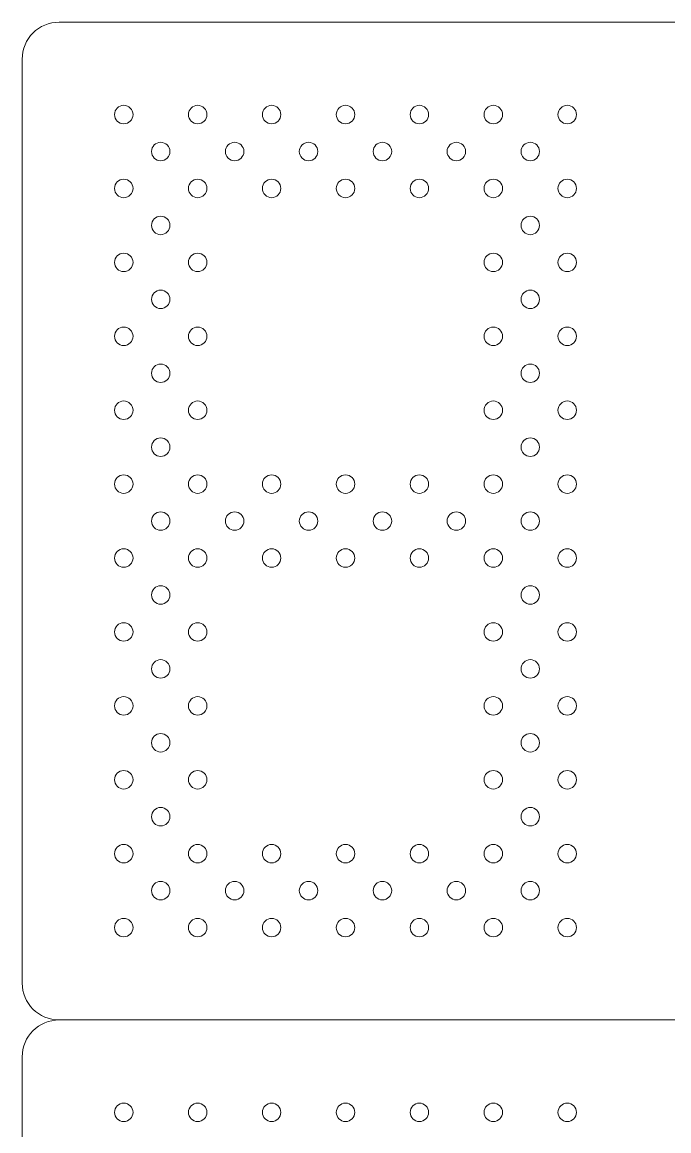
# Model space of a CAD drawing. Header units: inches. Extents: x 300 to 400, y -177 to 73.
# Drawn here: x 323.68 to 332.43, y -129.77 to -114.77 of the extents above; entities that cross this region are included whole.
import ezdxf

# ---------------------------------------------------------------- set-up
doc = ezdxf.new("R2010")
doc.units = ezdxf.units.IN
doc.header["$MEASUREMENT"] = 0
doc.layers.add('ScoreBone', color=5, linetype='Continuous')

msp = doc.modelspace()

# ---------------------------------------------------------------- linework, layer by layer
at = {"layer": 'ScoreBone', "lineweight": 5}
for points in [[(323.682, -115.268), (323.682, -114.992), (323.905, -114.768), (324.182, -114.768)], [(324.182, -114.768), (324.182, -114.768), (340.682, -114.768), (340.682, -114.768)], [(323.682, -127.768), (323.682, -127.768), (323.682, -115.268), (323.682, -115.268)], [(324.182, -128.268), (323.905, -128.268), (323.682, -128.043), (323.682, -127.768)], [(323.682, -128.768), (323.682, -128.492), (323.905, -128.268), (324.182, -128.268)], [(340.682, -128.268), (340.682, -128.268), (324.182, -128.268), (324.182, -128.268)], [(324.182, -128.268), (324.182, -128.268), (340.682, -128.268), (340.682, -128.268)], [(323.682, -141.268), (323.682, -141.268), (323.682, -128.768), (323.682, -128.768)]]:
    msp.add_open_spline(points, degree=3, dxfattribs=at)
for points in [[(325.182, -116.018), (325.182, -116.086), (325.125, -116.143), (325.057, -116.143), (324.988, -116.143), (324.932, -116.086), (324.932, -116.018), (324.932, -115.949), (324.988, -115.893), (325.057, -115.893), (325.125, -115.893), (325.182, -115.949), (325.182, -116.018)], [(326.182, -116.018), (326.182, -116.086), (326.125, -116.143), (326.057, -116.143), (325.988, -116.143), (325.932, -116.086), (325.932, -116.018), (325.932, -115.949), (325.988, -115.893), (326.057, -115.893), (326.125, -115.893), (326.182, -115.949), (326.182, -116.018)], [(327.182, -116.018), (327.182, -116.086), (327.125, -116.143), (327.057, -116.143), (326.988, -116.143), (326.932, -116.086), (326.932, -116.018), (326.932, -115.949), (326.988, -115.893), (327.057, -115.893), (327.125, -115.893), (327.182, -115.949), (327.182, -116.018)], [(328.182, -116.018), (328.182, -116.086), (328.125, -116.143), (328.057, -116.143), (327.988, -116.143), (327.932, -116.086), (327.932, -116.018), (327.932, -115.949), (327.988, -115.893), (328.057, -115.893), (328.125, -115.893), (328.182, -115.949), (328.182, -116.018)], [(329.182, -116.018), (329.182, -116.086), (329.125, -116.143), (329.057, -116.143), (328.988, -116.143), (328.932, -116.086), (328.932, -116.018), (328.932, -115.949), (328.988, -115.893), (329.057, -115.893), (329.125, -115.893), (329.182, -115.949), (329.182, -116.018)], [(330.182, -116.018), (330.182, -116.086), (330.125, -116.143), (330.057, -116.143), (329.988, -116.143), (329.932, -116.086), (329.932, -116.018), (329.932, -115.949), (329.988, -115.893), (330.057, -115.893), (330.125, -115.893), (330.182, -115.949), (330.182, -116.018)], [(331.182, -116.018), (331.182, -116.086), (331.125, -116.143), (331.057, -116.143), (330.988, -116.143), (330.932, -116.086), (330.932, -116.018), (330.932, -115.949), (330.988, -115.893), (331.057, -115.893), (331.125, -115.893), (331.182, -115.949), (331.182, -116.018)], [(325.682, -116.518), (325.682, -116.586), (325.625, -116.643), (325.557, -116.643), (325.488, -116.643), (325.432, -116.586), (325.432, -116.518), (325.432, -116.449), (325.488, -116.393), (325.557, -116.393), (325.625, -116.393), (325.682, -116.449), (325.682, -116.518)], [(326.682, -116.518), (326.682, -116.586), (326.625, -116.643), (326.557, -116.643), (326.488, -116.643), (326.432, -116.586), (326.432, -116.518), (326.432, -116.449), (326.488, -116.393), (326.557, -116.393), (326.625, -116.393), (326.682, -116.449), (326.682, -116.518)], [(327.682, -116.518), (327.682, -116.586), (327.625, -116.643), (327.557, -116.643), (327.488, -116.643), (327.432, -116.586), (327.432, -116.518), (327.432, -116.449), (327.488, -116.393), (327.557, -116.393), (327.625, -116.393), (327.682, -116.449), (327.682, -116.518)], [(328.682, -116.518), (328.682, -116.586), (328.625, -116.643), (328.557, -116.643), (328.488, -116.643), (328.432, -116.586), (328.432, -116.518), (328.432, -116.449), (328.488, -116.393), (328.557, -116.393), (328.625, -116.393), (328.682, -116.449), (328.682, -116.518)], [(329.682, -116.518), (329.682, -116.586), (329.625, -116.643), (329.557, -116.643), (329.488, -116.643), (329.432, -116.586), (329.432, -116.518), (329.432, -116.449), (329.488, -116.393), (329.557, -116.393), (329.625, -116.393), (329.682, -116.449), (329.682, -116.518)], [(330.682, -116.518), (330.682, -116.586), (330.625, -116.643), (330.557, -116.643), (330.488, -116.643), (330.432, -116.586), (330.432, -116.518), (330.432, -116.449), (330.488, -116.393), (330.557, -116.393), (330.625, -116.393), (330.682, -116.449), (330.682, -116.518)], [(325.182, -117.018), (325.182, -117.086), (325.125, -117.143), (325.057, -117.143), (324.988, -117.143), (324.932, -117.086), (324.932, -117.018), (324.932, -116.949), (324.988, -116.893), (325.057, -116.893), (325.125, -116.893), (325.182, -116.949), (325.182, -117.018)], [(326.182, -117.018), (326.182, -117.086), (326.125, -117.143), (326.057, -117.143), (325.988, -117.143), (325.932, -117.086), (325.932, -117.018), (325.932, -116.949), (325.988, -116.893), (326.057, -116.893), (326.125, -116.893), (326.182, -116.949), (326.182, -117.018)], [(327.182, -117.018), (327.182, -117.086), (327.125, -117.143), (327.057, -117.143), (326.988, -117.143), (326.932, -117.086), (326.932, -117.018), (326.932, -116.949), (326.988, -116.893), (327.057, -116.893), (327.125, -116.893), (327.182, -116.949), (327.182, -117.018)], [(328.182, -117.018), (328.182, -117.086), (328.125, -117.143), (328.057, -117.143), (327.988, -117.143), (327.932, -117.086), (327.932, -117.018), (327.932, -116.949), (327.988, -116.893), (328.057, -116.893), (328.125, -116.893), (328.182, -116.949), (328.182, -117.018)], [(329.182, -117.018), (329.182, -117.086), (329.125, -117.143), (329.057, -117.143), (328.988, -117.143), (328.932, -117.086), (328.932, -117.018), (328.932, -116.949), (328.988, -116.893), (329.057, -116.893), (329.125, -116.893), (329.182, -116.949), (329.182, -117.018)], [(330.182, -117.018), (330.182, -117.086), (330.125, -117.143), (330.057, -117.143), (329.988, -117.143), (329.932, -117.086), (329.932, -117.018), (329.932, -116.949), (329.988, -116.893), (330.057, -116.893), (330.125, -116.893), (330.182, -116.949), (330.182, -117.018)], [(331.182, -117.018), (331.182, -117.086), (331.125, -117.143), (331.057, -117.143), (330.988, -117.143), (330.932, -117.086), (330.932, -117.018), (330.932, -116.949), (330.988, -116.893), (331.057, -116.893), (331.125, -116.893), (331.182, -116.949), (331.182, -117.018)], [(325.682, -117.518), (325.682, -117.586), (325.625, -117.643), (325.557, -117.643), (325.488, -117.643), (325.432, -117.586), (325.432, -117.518), (325.432, -117.449), (325.488, -117.393), (325.557, -117.393), (325.625, -117.393), (325.682, -117.449), (325.682, -117.518)], [(330.682, -117.518), (330.682, -117.586), (330.625, -117.643), (330.557, -117.643), (330.488, -117.643), (330.432, -117.586), (330.432, -117.518), (330.432, -117.449), (330.488, -117.393), (330.557, -117.393), (330.625, -117.393), (330.682, -117.449), (330.682, -117.518)], [(325.182, -118.018), (325.182, -118.086), (325.125, -118.143), (325.057, -118.143), (324.988, -118.143), (324.932, -118.086), (324.932, -118.018), (324.932, -117.949), (324.988, -117.893), (325.057, -117.893), (325.125, -117.893), (325.182, -117.949), (325.182, -118.018)], [(326.182, -118.018), (326.182, -118.086), (326.125, -118.143), (326.057, -118.143), (325.988, -118.143), (325.932, -118.086), (325.932, -118.018), (325.932, -117.949), (325.988, -117.893), (326.057, -117.893), (326.125, -117.893), (326.182, -117.949), (326.182, -118.018)], [(330.182, -118.018), (330.182, -118.086), (330.125, -118.143), (330.057, -118.143), (329.988, -118.143), (329.932, -118.086), (329.932, -118.018), (329.932, -117.949), (329.988, -117.893), (330.057, -117.893), (330.125, -117.893), (330.182, -117.949), (330.182, -118.018)], [(331.182, -118.018), (331.182, -118.086), (331.125, -118.143), (331.057, -118.143), (330.988, -118.143), (330.932, -118.086), (330.932, -118.018), (330.932, -117.949), (330.988, -117.893), (331.057, -117.893), (331.125, -117.893), (331.182, -117.949), (331.182, -118.018)], [(325.682, -118.518), (325.682, -118.586), (325.625, -118.643), (325.557, -118.643), (325.488, -118.643), (325.432, -118.586), (325.432, -118.518), (325.432, -118.449), (325.488, -118.393), (325.557, -118.393), (325.625, -118.393), (325.682, -118.449), (325.682, -118.518)], [(330.682, -118.518), (330.682, -118.586), (330.625, -118.643), (330.557, -118.643), (330.488, -118.643), (330.432, -118.586), (330.432, -118.518), (330.432, -118.449), (330.488, -118.393), (330.557, -118.393), (330.625, -118.393), (330.682, -118.449), (330.682, -118.518)], [(325.182, -119.018), (325.182, -119.086), (325.125, -119.143), (325.057, -119.143), (324.988, -119.143), (324.932, -119.086), (324.932, -119.018), (324.932, -118.949), (324.988, -118.893), (325.057, -118.893), (325.125, -118.893), (325.182, -118.949), (325.182, -119.018)], [(326.182, -119.018), (326.182, -119.086), (326.125, -119.143), (326.057, -119.143), (325.988, -119.143), (325.932, -119.086), (325.932, -119.018), (325.932, -118.949), (325.988, -118.893), (326.057, -118.893), (326.125, -118.893), (326.182, -118.949), (326.182, -119.018)], [(330.182, -119.018), (330.182, -119.086), (330.125, -119.143), (330.057, -119.143), (329.988, -119.143), (329.932, -119.086), (329.932, -119.018), (329.932, -118.949), (329.988, -118.893), (330.057, -118.893), (330.125, -118.893), (330.182, -118.949), (330.182, -119.018)], [(331.182, -119.018), (331.182, -119.086), (331.125, -119.143), (331.057, -119.143), (330.988, -119.143), (330.932, -119.086), (330.932, -119.018), (330.932, -118.949), (330.988, -118.893), (331.057, -118.893), (331.125, -118.893), (331.182, -118.949), (331.182, -119.018)], [(325.682, -119.518), (325.682, -119.586), (325.625, -119.643), (325.557, -119.643), (325.488, -119.643), (325.432, -119.586), (325.432, -119.518), (325.432, -119.449), (325.488, -119.393), (325.557, -119.393), (325.625, -119.393), (325.682, -119.449), (325.682, -119.518)], [(330.682, -119.518), (330.682, -119.586), (330.625, -119.643), (330.557, -119.643), (330.488, -119.643), (330.432, -119.586), (330.432, -119.518), (330.432, -119.449), (330.488, -119.393), (330.557, -119.393), (330.625, -119.393), (330.682, -119.449), (330.682, -119.518)], [(325.182, -120.018), (325.182, -120.086), (325.125, -120.143), (325.057, -120.143), (324.988, -120.143), (324.932, -120.086), (324.932, -120.018), (324.932, -119.949), (324.988, -119.893), (325.057, -119.893), (325.125, -119.893), (325.182, -119.949), (325.182, -120.018)], [(326.182, -120.018), (326.182, -120.086), (326.125, -120.143), (326.057, -120.143), (325.988, -120.143), (325.932, -120.086), (325.932, -120.018), (325.932, -119.949), (325.988, -119.893), (326.057, -119.893), (326.125, -119.893), (326.182, -119.949), (326.182, -120.018)], [(330.182, -120.018), (330.182, -120.086), (330.125, -120.143), (330.057, -120.143), (329.988, -120.143), (329.932, -120.086), (329.932, -120.018), (329.932, -119.949), (329.988, -119.893), (330.057, -119.893), (330.125, -119.893), (330.182, -119.949), (330.182, -120.018)], [(331.182, -120.018), (331.182, -120.086), (331.125, -120.143), (331.057, -120.143), (330.988, -120.143), (330.932, -120.086), (330.932, -120.018), (330.932, -119.949), (330.988, -119.893), (331.057, -119.893), (331.125, -119.893), (331.182, -119.949), (331.182, -120.018)], [(325.682, -120.518), (325.682, -120.586), (325.625, -120.643), (325.557, -120.643), (325.488, -120.643), (325.432, -120.586), (325.432, -120.518), (325.432, -120.449), (325.488, -120.393), (325.557, -120.393), (325.625, -120.393), (325.682, -120.449), (325.682, -120.518)], [(330.682, -120.518), (330.682, -120.586), (330.625, -120.643), (330.557, -120.643), (330.488, -120.643), (330.432, -120.586), (330.432, -120.518), (330.432, -120.449), (330.488, -120.393), (330.557, -120.393), (330.625, -120.393), (330.682, -120.449), (330.682, -120.518)], [(325.182, -121.018), (325.182, -121.086), (325.125, -121.143), (325.057, -121.143), (324.988, -121.143), (324.932, -121.086), (324.932, -121.018), (324.932, -120.949), (324.988, -120.893), (325.057, -120.893), (325.125, -120.893), (325.182, -120.949), (325.182, -121.018)], [(326.182, -121.018), (326.182, -121.086), (326.125, -121.143), (326.057, -121.143), (325.988, -121.143), (325.932, -121.086), (325.932, -121.018), (325.932, -120.949), (325.988, -120.893), (326.057, -120.893), (326.125, -120.893), (326.182, -120.949), (326.182, -121.018)], [(327.182, -121.018), (327.182, -121.086), (327.125, -121.143), (327.057, -121.143), (326.988, -121.143), (326.932, -121.086), (326.932, -121.018), (326.932, -120.949), (326.988, -120.893), (327.057, -120.893), (327.125, -120.893), (327.182, -120.949), (327.182, -121.018)], [(328.182, -121.018), (328.182, -121.086), (328.125, -121.143), (328.057, -121.143), (327.988, -121.143), (327.932, -121.086), (327.932, -121.018), (327.932, -120.949), (327.988, -120.893), (328.057, -120.893), (328.125, -120.893), (328.182, -120.949), (328.182, -121.018)], [(329.182, -121.018), (329.182, -121.086), (329.125, -121.143), (329.057, -121.143), (328.988, -121.143), (328.932, -121.086), (328.932, -121.018), (328.932, -120.949), (328.988, -120.893), (329.057, -120.893), (329.125, -120.893), (329.182, -120.949), (329.182, -121.018)], [(330.182, -121.018), (330.182, -121.086), (330.125, -121.143), (330.057, -121.143), (329.988, -121.143), (329.932, -121.086), (329.932, -121.018), (329.932, -120.949), (329.988, -120.893), (330.057, -120.893), (330.125, -120.893), (330.182, -120.949), (330.182, -121.018)], [(331.182, -121.018), (331.182, -121.086), (331.125, -121.143), (331.057, -121.143), (330.988, -121.143), (330.932, -121.086), (330.932, -121.018), (330.932, -120.949), (330.988, -120.893), (331.057, -120.893), (331.125, -120.893), (331.182, -120.949), (331.182, -121.018)], [(325.682, -121.518), (325.682, -121.586), (325.625, -121.643), (325.557, -121.643), (325.488, -121.643), (325.432, -121.586), (325.432, -121.518), (325.432, -121.449), (325.488, -121.393), (325.557, -121.393), (325.625, -121.393), (325.682, -121.449), (325.682, -121.518)], [(326.682, -121.518), (326.682, -121.586), (326.625, -121.643), (326.557, -121.643), (326.488, -121.643), (326.432, -121.586), (326.432, -121.518), (326.432, -121.449), (326.488, -121.393), (326.557, -121.393), (326.625, -121.393), (326.682, -121.449), (326.682, -121.518)], [(327.682, -121.518), (327.682, -121.586), (327.625, -121.643), (327.557, -121.643), (327.488, -121.643), (327.432, -121.586), (327.432, -121.518), (327.432, -121.449), (327.488, -121.393), (327.557, -121.393), (327.625, -121.393), (327.682, -121.449), (327.682, -121.518)], [(328.682, -121.518), (328.682, -121.586), (328.625, -121.643), (328.557, -121.643), (328.488, -121.643), (328.432, -121.586), (328.432, -121.518), (328.432, -121.449), (328.488, -121.393), (328.557, -121.393), (328.625, -121.393), (328.682, -121.449), (328.682, -121.518)], [(329.682, -121.518), (329.682, -121.586), (329.625, -121.643), (329.557, -121.643), (329.488, -121.643), (329.432, -121.586), (329.432, -121.518), (329.432, -121.449), (329.488, -121.393), (329.557, -121.393), (329.625, -121.393), (329.682, -121.449), (329.682, -121.518)], [(330.682, -121.518), (330.682, -121.586), (330.625, -121.643), (330.557, -121.643), (330.488, -121.643), (330.432, -121.586), (330.432, -121.518), (330.432, -121.449), (330.488, -121.393), (330.557, -121.393), (330.625, -121.393), (330.682, -121.449), (330.682, -121.518)], [(325.182, -122.018), (325.182, -122.086), (325.125, -122.143), (325.057, -122.143), (324.988, -122.143), (324.932, -122.086), (324.932, -122.018), (324.932, -121.949), (324.988, -121.893), (325.057, -121.893), (325.125, -121.893), (325.182, -121.949), (325.182, -122.018)], [(326.182, -122.018), (326.182, -122.086), (326.125, -122.143), (326.057, -122.143), (325.988, -122.143), (325.932, -122.086), (325.932, -122.018), (325.932, -121.949), (325.988, -121.893), (326.057, -121.893), (326.125, -121.893), (326.182, -121.949), (326.182, -122.018)], [(327.182, -122.018), (327.182, -122.086), (327.125, -122.143), (327.057, -122.143), (326.988, -122.143), (326.932, -122.086), (326.932, -122.018), (326.932, -121.949), (326.988, -121.893), (327.057, -121.893), (327.125, -121.893), (327.182, -121.949), (327.182, -122.018)], [(328.182, -122.018), (328.182, -122.086), (328.125, -122.143), (328.057, -122.143), (327.988, -122.143), (327.932, -122.086), (327.932, -122.018), (327.932, -121.949), (327.988, -121.893), (328.057, -121.893), (328.125, -121.893), (328.182, -121.949), (328.182, -122.018)], [(329.182, -122.018), (329.182, -122.086), (329.125, -122.143), (329.057, -122.143), (328.988, -122.143), (328.932, -122.086), (328.932, -122.018), (328.932, -121.949), (328.988, -121.893), (329.057, -121.893), (329.125, -121.893), (329.182, -121.949), (329.182, -122.018)], [(330.182, -122.018), (330.182, -122.086), (330.125, -122.143), (330.057, -122.143), (329.988, -122.143), (329.932, -122.086), (329.932, -122.018), (329.932, -121.949), (329.988, -121.893), (330.057, -121.893), (330.125, -121.893), (330.182, -121.949), (330.182, -122.018)], [(331.182, -122.018), (331.182, -122.086), (331.125, -122.143), (331.057, -122.143), (330.988, -122.143), (330.932, -122.086), (330.932, -122.018), (330.932, -121.949), (330.988, -121.893), (331.057, -121.893), (331.125, -121.893), (331.182, -121.949), (331.182, -122.018)], [(325.682, -122.518), (325.682, -122.586), (325.625, -122.643), (325.557, -122.643), (325.488, -122.643), (325.432, -122.586), (325.432, -122.518), (325.432, -122.449), (325.488, -122.393), (325.557, -122.393), (325.625, -122.393), (325.682, -122.449), (325.682, -122.518)], [(330.682, -122.518), (330.682, -122.586), (330.625, -122.643), (330.557, -122.643), (330.488, -122.643), (330.432, -122.586), (330.432, -122.518), (330.432, -122.449), (330.488, -122.393), (330.557, -122.393), (330.625, -122.393), (330.682, -122.449), (330.682, -122.518)], [(325.182, -123.018), (325.182, -123.086), (325.125, -123.143), (325.057, -123.143), (324.988, -123.143), (324.932, -123.086), (324.932, -123.018), (324.932, -122.949), (324.988, -122.893), (325.057, -122.893), (325.125, -122.893), (325.182, -122.949), (325.182, -123.018)], [(325.182, -123.018), (325.182, -123.086), (325.125, -123.143), (325.057, -123.143), (324.988, -123.143), (324.932, -123.086), (324.932, -123.018), (324.932, -122.949), (324.988, -122.893), (325.057, -122.893), (325.125, -122.893), (325.182, -122.949), (325.182, -123.018)], [(326.182, -123.018), (326.182, -123.086), (326.125, -123.143), (326.057, -123.143), (325.988, -123.143), (325.932, -123.086), (325.932, -123.018), (325.932, -122.949), (325.988, -122.893), (326.057, -122.893), (326.125, -122.893), (326.182, -122.949), (326.182, -123.018)], [(326.182, -123.018), (326.182, -123.086), (326.125, -123.143), (326.057, -123.143), (325.988, -123.143), (325.932, -123.086), (325.932, -123.018), (325.932, -122.949), (325.988, -122.893), (326.057, -122.893), (326.125, -122.893), (326.182, -122.949), (326.182, -123.018)], [(330.182, -123.018), (330.182, -123.086), (330.125, -123.143), (330.057, -123.143), (329.988, -123.143), (329.932, -123.086), (329.932, -123.018), (329.932, -122.949), (329.988, -122.893), (330.057, -122.893), (330.125, -122.893), (330.182, -122.949), (330.182, -123.018)], [(330.182, -123.018), (330.182, -123.086), (330.125, -123.143), (330.057, -123.143), (329.988, -123.143), (329.932, -123.086), (329.932, -123.018), (329.932, -122.949), (329.988, -122.893), (330.057, -122.893), (330.125, -122.893), (330.182, -122.949), (330.182, -123.018)], [(331.182, -123.018), (331.182, -123.086), (331.125, -123.143), (331.057, -123.143), (330.988, -123.143), (330.932, -123.086), (330.932, -123.018), (330.932, -122.949), (330.988, -122.893), (331.057, -122.893), (331.125, -122.893), (331.182, -122.949), (331.182, -123.018)], [(331.182, -123.018), (331.182, -123.086), (331.125, -123.143), (331.057, -123.143), (330.988, -123.143), (330.932, -123.086), (330.932, -123.018), (330.932, -122.949), (330.988, -122.893), (331.057, -122.893), (331.125, -122.893), (331.182, -122.949), (331.182, -123.018)], [(325.682, -123.518), (325.682, -123.586), (325.625, -123.643), (325.557, -123.643), (325.488, -123.643), (325.432, -123.586), (325.432, -123.518), (325.432, -123.449), (325.488, -123.393), (325.557, -123.393), (325.625, -123.393), (325.682, -123.449), (325.682, -123.518)], [(325.682, -123.518), (325.682, -123.586), (325.625, -123.643), (325.557, -123.643), (325.488, -123.643), (325.432, -123.586), (325.432, -123.518), (325.432, -123.449), (325.488, -123.393), (325.557, -123.393), (325.625, -123.393), (325.682, -123.449), (325.682, -123.518)], [(330.682, -123.518), (330.682, -123.586), (330.625, -123.643), (330.557, -123.643), (330.488, -123.643), (330.432, -123.586), (330.432, -123.518), (330.432, -123.449), (330.488, -123.393), (330.557, -123.393), (330.625, -123.393), (330.682, -123.449), (330.682, -123.518)], [(330.682, -123.518), (330.682, -123.586), (330.625, -123.643), (330.557, -123.643), (330.488, -123.643), (330.432, -123.586), (330.432, -123.518), (330.432, -123.449), (330.488, -123.393), (330.557, -123.393), (330.625, -123.393), (330.682, -123.449), (330.682, -123.518)], [(325.182, -124.018), (325.182, -124.086), (325.125, -124.143), (325.057, -124.143), (324.988, -124.143), (324.932, -124.086), (324.932, -124.018), (324.932, -123.949), (324.988, -123.893), (325.057, -123.893), (325.125, -123.893), (325.182, -123.949), (325.182, -124.018)], [(326.182, -124.018), (326.182, -124.086), (326.125, -124.143), (326.057, -124.143), (325.988, -124.143), (325.932, -124.086), (325.932, -124.018), (325.932, -123.949), (325.988, -123.893), (326.057, -123.893), (326.125, -123.893), (326.182, -123.949), (326.182, -124.018)], [(330.182, -124.018), (330.182, -124.086), (330.125, -124.143), (330.057, -124.143), (329.988, -124.143), (329.932, -124.086), (329.932, -124.018), (329.932, -123.949), (329.988, -123.893), (330.057, -123.893), (330.125, -123.893), (330.182, -123.949), (330.182, -124.018)], [(331.182, -124.018), (331.182, -124.086), (331.125, -124.143), (331.057, -124.143), (330.988, -124.143), (330.932, -124.086), (330.932, -124.018), (330.932, -123.949), (330.988, -123.893), (331.057, -123.893), (331.125, -123.893), (331.182, -123.949), (331.182, -124.018)], [(325.682, -124.518), (325.682, -124.586), (325.625, -124.643), (325.557, -124.643), (325.488, -124.643), (325.432, -124.586), (325.432, -124.518), (325.432, -124.449), (325.488, -124.393), (325.557, -124.393), (325.625, -124.393), (325.682, -124.449), (325.682, -124.518)], [(330.682, -124.518), (330.682, -124.586), (330.625, -124.643), (330.557, -124.643), (330.488, -124.643), (330.432, -124.586), (330.432, -124.518), (330.432, -124.449), (330.488, -124.393), (330.557, -124.393), (330.625, -124.393), (330.682, -124.449), (330.682, -124.518)], [(325.182, -125.018), (325.182, -125.086), (325.125, -125.143), (325.057, -125.143), (324.988, -125.143), (324.932, -125.086), (324.932, -125.018), (324.932, -124.949), (324.988, -124.893), (325.057, -124.893), (325.125, -124.893), (325.182, -124.949), (325.182, -125.018)], [(326.182, -125.018), (326.182, -125.086), (326.125, -125.143), (326.057, -125.143), (325.988, -125.143), (325.932, -125.086), (325.932, -125.018), (325.932, -124.949), (325.988, -124.893), (326.057, -124.893), (326.125, -124.893), (326.182, -124.949), (326.182, -125.018)], [(330.182, -125.018), (330.182, -125.086), (330.125, -125.143), (330.057, -125.143), (329.988, -125.143), (329.932, -125.086), (329.932, -125.018), (329.932, -124.949), (329.988, -124.893), (330.057, -124.893), (330.125, -124.893), (330.182, -124.949), (330.182, -125.018)], [(331.182, -125.018), (331.182, -125.086), (331.125, -125.143), (331.057, -125.143), (330.988, -125.143), (330.932, -125.086), (330.932, -125.018), (330.932, -124.949), (330.988, -124.893), (331.057, -124.893), (331.125, -124.893), (331.182, -124.949), (331.182, -125.018)], [(325.682, -125.518), (325.682, -125.586), (325.625, -125.643), (325.557, -125.643), (325.488, -125.643), (325.432, -125.586), (325.432, -125.518), (325.432, -125.449), (325.488, -125.393), (325.557, -125.393), (325.625, -125.393), (325.682, -125.449), (325.682, -125.518)], [(330.682, -125.518), (330.682, -125.586), (330.625, -125.643), (330.557, -125.643), (330.488, -125.643), (330.432, -125.586), (330.432, -125.518), (330.432, -125.449), (330.488, -125.393), (330.557, -125.393), (330.625, -125.393), (330.682, -125.449), (330.682, -125.518)], [(325.182, -126.018), (325.182, -126.086), (325.125, -126.143), (325.057, -126.143), (324.988, -126.143), (324.932, -126.086), (324.932, -126.018), (324.932, -125.949), (324.988, -125.893), (325.057, -125.893), (325.125, -125.893), (325.182, -125.949), (325.182, -126.018)], [(326.182, -126.018), (326.182, -126.086), (326.125, -126.143), (326.057, -126.143), (325.988, -126.143), (325.932, -126.086), (325.932, -126.018), (325.932, -125.949), (325.988, -125.893), (326.057, -125.893), (326.125, -125.893), (326.182, -125.949), (326.182, -126.018)], [(327.182, -126.018), (327.182, -126.086), (327.125, -126.143), (327.057, -126.143), (326.988, -126.143), (326.932, -126.086), (326.932, -126.018), (326.932, -125.949), (326.988, -125.893), (327.057, -125.893), (327.125, -125.893), (327.182, -125.949), (327.182, -126.018)], [(328.182, -126.018), (328.182, -126.086), (328.125, -126.143), (328.057, -126.143), (327.988, -126.143), (327.932, -126.086), (327.932, -126.018), (327.932, -125.949), (327.988, -125.893), (328.057, -125.893), (328.125, -125.893), (328.182, -125.949), (328.182, -126.018)], [(329.182, -126.018), (329.182, -126.086), (329.125, -126.143), (329.057, -126.143), (328.988, -126.143), (328.932, -126.086), (328.932, -126.018), (328.932, -125.949), (328.988, -125.893), (329.057, -125.893), (329.125, -125.893), (329.182, -125.949), (329.182, -126.018)], [(330.182, -126.018), (330.182, -126.086), (330.125, -126.143), (330.057, -126.143), (329.988, -126.143), (329.932, -126.086), (329.932, -126.018), (329.932, -125.949), (329.988, -125.893), (330.057, -125.893), (330.125, -125.893), (330.182, -125.949), (330.182, -126.018)], [(331.182, -126.018), (331.182, -126.086), (331.125, -126.143), (331.057, -126.143), (330.988, -126.143), (330.932, -126.086), (330.932, -126.018), (330.932, -125.949), (330.988, -125.893), (331.057, -125.893), (331.125, -125.893), (331.182, -125.949), (331.182, -126.018)], [(325.682, -126.518), (325.682, -126.586), (325.625, -126.643), (325.557, -126.643), (325.488, -126.643), (325.432, -126.586), (325.432, -126.518), (325.432, -126.449), (325.488, -126.393), (325.557, -126.393), (325.625, -126.393), (325.682, -126.449), (325.682, -126.518)], [(326.682, -126.518), (326.682, -126.586), (326.625, -126.643), (326.557, -126.643), (326.488, -126.643), (326.432, -126.586), (326.432, -126.518), (326.432, -126.449), (326.488, -126.393), (326.557, -126.393), (326.625, -126.393), (326.682, -126.449), (326.682, -126.518)], [(327.682, -126.518), (327.682, -126.586), (327.625, -126.643), (327.557, -126.643), (327.488, -126.643), (327.432, -126.586), (327.432, -126.518), (327.432, -126.449), (327.488, -126.393), (327.557, -126.393), (327.625, -126.393), (327.682, -126.449), (327.682, -126.518)], [(328.682, -126.518), (328.682, -126.586), (328.625, -126.643), (328.557, -126.643), (328.488, -126.643), (328.432, -126.586), (328.432, -126.518), (328.432, -126.449), (328.488, -126.393), (328.557, -126.393), (328.625, -126.393), (328.682, -126.449), (328.682, -126.518)], [(329.682, -126.518), (329.682, -126.586), (329.625, -126.643), (329.557, -126.643), (329.488, -126.643), (329.432, -126.586), (329.432, -126.518), (329.432, -126.449), (329.488, -126.393), (329.557, -126.393), (329.625, -126.393), (329.682, -126.449), (329.682, -126.518)], [(330.682, -126.518), (330.682, -126.586), (330.625, -126.643), (330.557, -126.643), (330.488, -126.643), (330.432, -126.586), (330.432, -126.518), (330.432, -126.449), (330.488, -126.393), (330.557, -126.393), (330.625, -126.393), (330.682, -126.449), (330.682, -126.518)], [(325.182, -127.018), (325.182, -127.086), (325.125, -127.143), (325.057, -127.143), (324.988, -127.143), (324.932, -127.086), (324.932, -127.018), (324.932, -126.949), (324.988, -126.893), (325.057, -126.893), (325.125, -126.893), (325.182, -126.949), (325.182, -127.018)], [(326.182, -127.018), (326.182, -127.086), (326.125, -127.143), (326.057, -127.143), (325.988, -127.143), (325.932, -127.086), (325.932, -127.018), (325.932, -126.949), (325.988, -126.893), (326.057, -126.893), (326.125, -126.893), (326.182, -126.949), (326.182, -127.018)], [(327.182, -127.018), (327.182, -127.086), (327.125, -127.143), (327.057, -127.143), (326.988, -127.143), (326.932, -127.086), (326.932, -127.018), (326.932, -126.949), (326.988, -126.893), (327.057, -126.893), (327.125, -126.893), (327.182, -126.949), (327.182, -127.018)], [(328.182, -127.018), (328.182, -127.086), (328.125, -127.143), (328.057, -127.143), (327.988, -127.143), (327.932, -127.086), (327.932, -127.018), (327.932, -126.949), (327.988, -126.893), (328.057, -126.893), (328.125, -126.893), (328.182, -126.949), (328.182, -127.018)], [(329.182, -127.018), (329.182, -127.086), (329.125, -127.143), (329.057, -127.143), (328.988, -127.143), (328.932, -127.086), (328.932, -127.018), (328.932, -126.949), (328.988, -126.893), (329.057, -126.893), (329.125, -126.893), (329.182, -126.949), (329.182, -127.018)], [(330.182, -127.018), (330.182, -127.086), (330.125, -127.143), (330.057, -127.143), (329.988, -127.143), (329.932, -127.086), (329.932, -127.018), (329.932, -126.949), (329.988, -126.893), (330.057, -126.893), (330.125, -126.893), (330.182, -126.949), (330.182, -127.018)], [(331.182, -127.018), (331.182, -127.086), (331.125, -127.143), (331.057, -127.143), (330.988, -127.143), (330.932, -127.086), (330.932, -127.018), (330.932, -126.949), (330.988, -126.893), (331.057, -126.893), (331.125, -126.893), (331.182, -126.949), (331.182, -127.018)], [(325.182, -129.518), (325.182, -129.586), (325.125, -129.643), (325.057, -129.643), (324.988, -129.643), (324.932, -129.586), (324.932, -129.518), (324.932, -129.449), (324.988, -129.393), (325.057, -129.393), (325.125, -129.393), (325.182, -129.449), (325.182, -129.518)], [(326.182, -129.518), (326.182, -129.586), (326.125, -129.643), (326.057, -129.643), (325.988, -129.643), (325.932, -129.586), (325.932, -129.518), (325.932, -129.449), (325.988, -129.393), (326.057, -129.393), (326.125, -129.393), (326.182, -129.449), (326.182, -129.518)], [(327.182, -129.518), (327.182, -129.586), (327.125, -129.643), (327.057, -129.643), (326.988, -129.643), (326.932, -129.586), (326.932, -129.518), (326.932, -129.449), (326.988, -129.393), (327.057, -129.393), (327.125, -129.393), (327.182, -129.449), (327.182, -129.518)], [(328.182, -129.518), (328.182, -129.586), (328.125, -129.643), (328.057, -129.643), (327.988, -129.643), (327.932, -129.586), (327.932, -129.518), (327.932, -129.449), (327.988, -129.393), (328.057, -129.393), (328.125, -129.393), (328.182, -129.449), (328.182, -129.518)], [(329.182, -129.518), (329.182, -129.586), (329.125, -129.643), (329.057, -129.643), (328.988, -129.643), (328.932, -129.586), (328.932, -129.518), (328.932, -129.449), (328.988, -129.393), (329.057, -129.393), (329.125, -129.393), (329.182, -129.449), (329.182, -129.518)], [(330.182, -129.518), (330.182, -129.586), (330.125, -129.643), (330.057, -129.643), (329.988, -129.643), (329.932, -129.586), (329.932, -129.518), (329.932, -129.449), (329.988, -129.393), (330.057, -129.393), (330.125, -129.393), (330.182, -129.449), (330.182, -129.518)], [(331.182, -129.518), (331.182, -129.586), (331.125, -129.643), (331.057, -129.643), (330.988, -129.643), (330.932, -129.586), (330.932, -129.518), (330.932, -129.449), (330.988, -129.393), (331.057, -129.393), (331.125, -129.393), (331.182, -129.449), (331.182, -129.518)]]:
    msp.add_open_spline(points, degree=3, knots=[0, 0, 0, 0, 1, 1, 1, 2, 2, 2, 3, 3, 3, 4, 4, 4, 4], dxfattribs=at)

doc.saveas('drawing.dxf')
